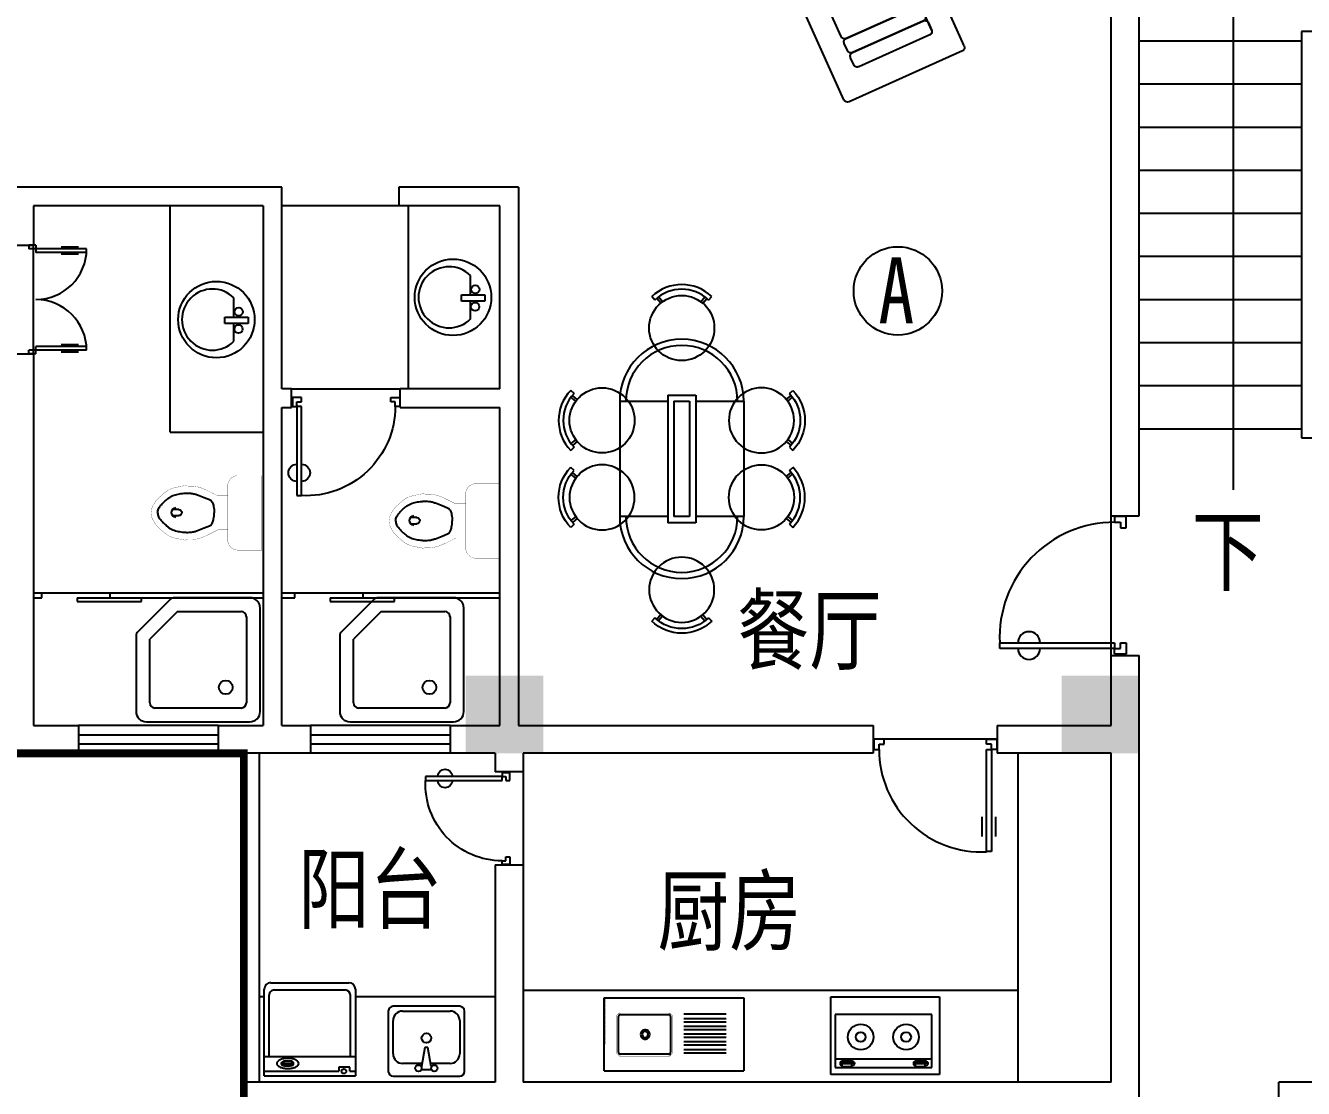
# Model space of a CAD drawing. Header units: millimetres. Extents: x 1454 to 36762, y 522 to 39654.
# Drawn here: x 12962 to 21197, y 24102 to 30954 of the extents above; entities that cross this region are included whole.
import ezdxf
from ezdxf.enums import TextEntityAlignment as Align

# ---------------------------------------------------------------- set-up
doc = ezdxf.new("R2010")
doc.units = ezdxf.units.MM
doc.linetypes.add('HIDDEN', pattern=[0.375, 0.25, -0.125])
for name, color, linetype in [('COLUMN', 7, 'Continuous'), ('GROUND', 2, 'Continuous'), ('PUB_DIM', 3, 'Continuous'), ('PUB_TEXT', 7, 'Continuous'), ('PUB_WALL', 255, 'Continuous'), ('STAIR', 2, 'Continuous'), ('TOTHER', 7, 'Continuous'), ('WALL', 4, 'Continuous'), ('WINDOW', 5, 'Continuous'), ('WINDOW_TEXT', 7, 'Continuous')]:
    doc.layers.add(name, color=color, linetype=linetype)
doc.styles.add('-黑体', font='simhei.ttf')
doc.styles.add('CHINA', font='romant', dxfattribs={"width": 0.8, "height": 150, "bigfont": 'fs64f'})
doc.styles.add('DIM_FONT', font='SIMPLEX.shx', dxfattribs={"width": 0.8})
doc.styles.add('SIMPLEX', font='SIMPLEX.SHX')
doc.styles.get("Standard").update_dxf_attribs({"font": 'arial.ttf'})

# ---------------------------------------------------------------- blocks, each defined once
blk = doc.blocks.new('_FZH')
blk.add_solid([(-0.5, -0.5), (0.5, -0.5), (-0.5, 0.5), (0.5, 0.5)])
blk = doc.blocks.new('M_A22TIB')
for p, q in [((-0.4493, 0.0763), (-0.4493, 0.8984)), ((-0.4493, 0.8984), (-0.4082, 0.8984)), ((-0.4082, 0.8984), (-0.4082, 0.0763)), ((-0.4904, 0.0763), (-0.4493, 0.0763)), ((-0.4904, -0.0059), (-0.4904, 0.0763)), ((-0.4493, 0.0763), (-0.4493, 0.0352)), ((-0.4082, 0.0763), (-0.4493, 0.0763)), ((-0.4493, 0.0352), (-0.4082, 0.0352)), ((-0.4082, 0.0352), (-0.4082, -0.0059)), ((0.455, 0.0352), (0.4139, 0.0352)), ((0.4139, 0.0352), (0.4139, -0.0059)), ((0.4961, 0.0763), (0.455, 0.0763)), ((0.455, 0.0763), (0.455, 0.0352)), ((0.4961, -0.0059), (0.4961, 0.0763)), ((-0.4082, -0.0059), (-0.4904, -0.0059)), ((-0.4904, -0.0059), (-0.4904, -0.0059)), ((0.4139, -0.0059), (0.4961, -0.0059)), ((0.4961, -0.0059), (0.4961, -0.0059))]:
    blk.add_line(p, q)
for centre, radius, start, end in [((-0.3671, 0.0773), 0.8221, 359.92833, 92.86603), ((-0.4493, 0.6888), 0.0791, 90, 270), ((-0.4082, 0.6888), 0.0791, 270, 90)]:
    blk.add_arc(centre, radius, start, end)
blk = doc.blocks.new('M_C58LWA')
for p, q in [((-135.6, -160.4), (-161.4, -190.9)), ((135.6, -160.4), (161.4, -190.9)), ((-173, -180.5), (-193.7, -202.2)), ((-123.8, -169.6), (-149.7, -200.2)), ((123.8, -169.6), (149.7, -200.2)), ((173, -180.5), (193.7, -202.2))]:
    blk.add_line(p, q)
at = {"linetype": 'Continuous'}
blk.add_circle((0, 0), 210, dxfattribs=at)
for radius in [280, 250]:
    blk.add_arc((0, 0), radius, 226.22072, 313.77928)
at = {"style": 'DIM_FONT', "width": 0.8, "flags": 9}
for tag in ['YSIZE', 'XSIZE']:
    blk.add_attdef(tag, (0, 0), '', height=0.5, dxfattribs=at)
blk = doc.blocks.new('M_E16')
for p, q in [((-358.7, -350.6), (-358.7, -119.3)), ((-346.9, -107.1), (-34.1, -107.1)), ((-22.3, -119.3), (-22.3, -350.6)), ((63.3, -103.3), (335.6, -103.3)), ((63.3, -131.7), (335.6, -131.7)), ((63.3, -153.3), (335.6, -153.3)), ((63.3, -181.7), (335.6, -181.7)), ((63.3, -203.3), (335.6, -203.3)), ((63.3, -231.7), (335.6, -231.7)), ((63.3, -253.3), (335.6, -253.3)), ((63.3, -281.7), (335.6, -281.7)), ((63.3, -303.3), (335.6, -303.3)), ((-34.1, -362.8), (-346.9, -362.8)), ((63.3, -331.7), (335.6, -331.7)), ((63.3, -353.3), (335.6, -353.3))]:
    blk.add_line(p, q)
for points, const_width in [([(-370.5, -356.7), (-370.5, -113.2)], 2), ([(-352.8, -95), (-370.5, -113.2)], 1.91), ([(-352.8, -95), (-28.2, -95)], 1.8), ([(-10.5, -113.2), (-28.2, -95)], 1.91), ([(-10.5, -113.2), (-10.5, -356.7)], 2), ([(-370.5, -356.7), (-352.8, -375)], 1.91), ([(-28.2, -375), (-352.8, -375)], 1.8), ([(-28.2, -375), (-10.5, -356.7)], 1.91)]:
    blk.add_lwpolyline(points, dxfattribs=dict(const_width=const_width))
for points in [[(-346.9, -107.1), (-350.9, -107.9), (-354.4, -110), (-357.1, -113.2), (-358.5, -117.2), (-358.7, -119.3)], [(-22.3, -119.3), (-23, -115.1), (-25, -111.5), (-28.2, -108.8), (-32, -107.3), (-34.1, -107.1)], [(-216.3, -235), (-214.5, -245.4), (-209.4, -254.5), (-201.5, -261.3), (-191.9, -264.9), (-181.7, -264.9), (-172, -261.3), (-164.2, -254.5), (-159.1, -245.4), (-157.3, -235), (-159.1, -224.6), (-164.2, -215.4), (-172, -208.6), (-181.7, -205), (-191.9, -205), (-201.5, -208.6), (-209.4, -215.4), (-214.5, -224.6), (-216.3, -235)], [(-206, -235), (-204.8, -241.7), (-201.5, -247.7), (-196.4, -252.1), (-190.1, -254.4), (-183.5, -254.4), (-177.2, -252.1), (-172.1, -247.7), (-168.8, -241.7), (-167.6, -235), (-168.8, -228.2), (-172.1, -222.2), (-177.2, -217.8), (-183.5, -215.5), (-190.1, -215.5), (-196.4, -217.8), (-201.5, -222.2), (-204.8, -228.2), (-206, -235)], [(-358.7, -350.6), (-358, -354.8), (-355.9, -358.4), (-352.8, -361.2), (-348.9, -362.6), (-346.9, -362.8)], [(-34.1, -362.8), (-30, -362.1), (-26.5, -359.9), (-23.9, -356.7), (-22.4, -352.7), (-22.3, -350.6)]]:
    blk.add_lwpolyline(points)
at = {"layer": 'TOTHER', "linetype": 'Continuous'}
for p, q in [((-450, 0), (450, 0)), ((-450, -470.6), (-450, 0)), ((450, 0), (450, -470.6)), ((-450, -470.6), (450, -470.6))]:
    blk.add_line(p, q, dxfattribs=at)
at = {"layer": 'TOTHER', "linetype": 'HIDDEN'}
blk.add_line((-450, 0), (-450, -300), dxfattribs=at)
at = {"width": 0.8, "flags": 9}
for tag in ['XSIZE', 'YSIZE']:
    blk.add_attdef(tag, (0, 0), '', height=0.5, dxfattribs=at)
blk = doc.blocks.new('_WBLK')
for p, q in [((-0.5, 0.5), (0.5, 0.5)), ((0.5, 0.1667), (-0.5, 0.1667)), ((0.5, -0.1667), (-0.5, -0.1667)), ((-0.5, -0.5), (0.5, -0.5))]:
    blk.add_line(p, q)
at = {"layer": 'WINDOW_TEXT', "style": 'SIMPLEX', "flags": 9}
blk.add_attdef('A', text='', height=1, dxfattribs=at).set_placement((0, 1.5), align=Align.MIDDLE)
blk = doc.blocks.new('M_E27FMO')
at = {"color": 0, "linetype": 'ByBlock'}
for p, q in [((-185.9, 0.6), (-549.7, 0.6)), ((-599.7, -49.4), (-599.7, -549.4)), ((-9.5, -162.1), (-162.4, -9.2)), ((-533.1, -507.8), (-533.1, -91.1)), ((-508.1, -66.1), (-199.7, -66.1)), ((-66.4, -199.4), (-199.7, -66.1)), ((-66.4, -199.4), (-66.4, -507.8)), ((0.3, -549.4), (0.3, -185.6)), ((-91.4, -532.8), (-508.1, -532.8)), ((-549.7, -599.4), (-49.7, -599.4))]:
    blk.add_line(p, q, dxfattribs=at)
blk.add_circle((-433.1, -432.8), 33.3, dxfattribs=at)
for centre, radius, start, end in [((-549.7, -49.4), 50, 90, 180), ((-185.9, -32.8), 33.3, 45, 90), ((-508.1, -91.1), 25, 90, 180), ((-33.1, -185.6), 33.3, 0, 45), ((-549.7, -549.4), 50, 180, 270), ((-508.1, -507.8), 25, 180, 270), ((-91.4, -507.8), 25, 270, 0), ((-49.7, -549.4), 50, 270, 0)]:
    blk.add_arc(centre, radius, start, end, dxfattribs=at)
at = {"style": 'DIM_FONT', "width": 0.8, "flags": 9}
for tag in ['YSIZE', 'XSIZE']:
    blk.add_attdef(tag, (0, 0), '', height=0.5, dxfattribs=at)
blk = doc.blocks.new('M_E13')
for p, q in [((-571.8, 18), (-536, 18)), ((-571.8, 18), (-571.8, 18)), ((-536, -22), (-571.8, -21.5))]:
    blk.add_line(p, q)
at = {"const_width": 1.5}
for points in [[(-715, 0, -0.037932), (-709.3, 28, -0.057502), (-702.1, 45.5, -0.011128), (-686.4, 72.3, -0.047419), (-682.1, 78.2, -0.013557), (-668.7, 92, -0.010422), (-650.6, 109.1, -0.006492), (-631.9, 125.5, -0.010986), (-620.5, 134.9, -0.031118), (-606.6, 144.5, -0.031821), (-591.9, 152.1, -0.025304), (-572.5, 159.4, -0.028493), (-554.6, 164.1), (-520.3, 170.9), (-500, 175, -0.104917), (-491.9, 174.9, 0.047512), (-474.4, 172.7, 0.018859), (-459.7, 172.7, -0.025251), (-448.7, 172.7, -0.024361), (-434.2, 171.1, -0.018727), (-415.7, 167.5, -0.011084), (-400.7, 163.6, -0.017664), (-391.4, 160.6, -0.012553), (-374.9, 154.2, -0.012341), (-358.5, 146.9), (-319.8, 128, -0.005054), (-308, 122, -0.002567), (-285, 110)], [(-155, 240, 0.414214), (-220, 175, 0.414214)], [(-715, 0, 0.037932), (-709.3, -28, 0.057502), (-702.1, -45.5, 0.011128), (-686.4, -72.3, 0.047419), (-682.1, -78.2, 0.013557), (-668.7, -92, 0.010422), (-650.6, -109.1, 0.006492), (-631.9, -125.5, 0.010986), (-620.5, -134.9, 0.031118), (-606.6, -144.5, 0.031821), (-591.9, -152.1, 0.025304), (-572.5, -159.4, 0.028493), (-554.6, -164.1), (-520.3, -170.9), (-500, -175, 0.104917), (-491.9, -174.9, -0.047512), (-474.4, -172.7, -0.018859), (-459.7, -172.7, 0.025251), (-448.7, -172.7, 0.024361), (-434.2, -171.1, 0.018727), (-415.7, -167.5, 0.011084), (-400.7, -163.6, 0.017664), (-391.4, -160.6, 0.012553), (-374.9, -154.2, 0.012341), (-358.5, -146.9), (-319.8, -128, 0.005054), (-308, -122, 0.002567), (-285, -110)], [(-220, -175, 0.414214), (-155, -240, 0.414214)]]:
    blk.add_lwpolyline(points, format="xyb", dxfattribs=at)
for points in [[(-220, 175), (-220, -175)], [(0, 240), (-155, 240)], [(0, -240), (0, 240)], [(-220, 110), (-285, 110)], [(-285, -110), (-220, -110)], [(-155, -240), (0, -240)]]:
    blk.add_lwpolyline(points, dxfattribs=at)
for points in [[(-672.1, -0.9, -0.054114), (-665.8, 24.7, -0.08891), (-657.7, 38.7, -0.006714), (-643.3, 55.3, -0.014531), (-636.2, 62.7, -0.010713), (-617.9, 80.2, -0.017575), (-606.2, 90.2, -0.037222), (-591, 100.5, -0.034599), (-573.2, 109.1, -0.02298), (-556.1, 115.1, -0.023613), (-538.9, 119.4, -0.014842), (-521.9, 122.3, -0.012533), (-501.7, 124.6, -0.021838), (-477, 125.6, -0.029407), (-458.7, 124.6, -0.029465), (-436.1, 120.5, -0.031881), (-415.7, 114.3), (-371.4, 97.1), (-337, 83.3, -0.135973), (-323.8, 73, -0.099517), (-314.1, 52.4, -0.016651), (-311.4, 39.5, -0.010977), (-308.3, 19.8, -0.015331), (-307.5, 11.6, -0.010106), (-306.9, -0.9)], [(-672.1, -0.9, 0.054114), (-665.8, -26.5, 0.08891), (-657.7, -40.4, 0.006714), (-643.3, -57, 0.014531), (-636.2, -64.4, 0.010713), (-617.9, -81.9, 0.017575), (-606.2, -91.9, 0.037222), (-591, -102.2, 0.034599), (-573.2, -110.9, 0.02298), (-556.1, -116.9, 0.023613), (-538.9, -121.2, 0.014842), (-521.9, -124, 0.012533), (-501.7, -126.3, 0.021838), (-477, -127.4, 0.029407), (-458.7, -126.3, 0.029465), (-436.1, -122.3, 0.031881), (-415.7, -116), (-371.4, -98.8), (-337, -85.1, 0.135973), (-323.8, -74.7, 0.099517), (-314.1, -54.1, 0.016651), (-311.4, -41.2, 0.010977), (-308.3, -21.5, 0.015331), (-307.5, -13.3, 0.010106), (-306.9, -0.9)]]:
    blk.add_lwpolyline(points, format="xyb")
for centre, radius, start, end in [((-548.8, -2.6), 33.2, 100.04955, 259.95045), ((-536, -2), 20, 270, 90)]:
    blk.add_arc(centre, radius, start, end)
at = {"width": 0.8, "flags": 9}
for tag in ['XSIZE', 'YSIZE']:
    blk.add_attdef(tag, (0, 0), '', height=0.5, dxfattribs=at)
blk = doc.blocks.new('M_E31EAW')
at = {"color": 0, "linetype": 'ByBlock'}
for p, q in [((0, 214.8), (0, -214.8)), ((419.3, 245.5), (30.7, 245.5)), ((143.2, 214.8), (358, 214.8)), ((450, -214.8), (450, 214.8)), ((81.8, 25.6), (81.8, 153.4)), ((419.3, 153.4), (419.3, -153.4)), ((40.9, -30.7), (40.9, 30.7)), ((184.1, 10.2), (61.4, 30.7)), ((184.1, -10.2), (184.1, 10.2)), ((61.4, -30.7), (184.1, -10.2)), ((81.8, -153.4), (81.8, -25.6)), ((30.7, -245.5), (419.3, -245.5)), ((358, -214.8), (143.2, -214.8))]:
    blk.add_line(p, q, dxfattribs=at)
for centre, radius in [((51.1, 51.1), 20.5), ((245.5, 0), 30.7), ((51.1, -51.1), 20.5)]:
    blk.add_circle(centre, radius, dxfattribs=at)
for centre, radius, start, end in [((30.7, 214.8), 30.7, 90, 180), ((143.2, 153.4), 61.4, 90, 180), ((358, 153.4), 61.4, 0, 90), ((419.3, 214.8), 30.7, 0, 90), ((143.2, -153.4), 61.4, 180, 270), ((358, -153.4), 61.4, 270, 0), ((30.7, -214.8), 30.7, 180, 270), ((419.3, -214.8), 30.7, 270, 0)]:
    blk.add_arc(centre, radius, start, end, dxfattribs=at)
at = {"style": 'DIM_FONT', "width": 0.8, "flags": 9}
for tag in ['YSIZE', 'XSIZE']:
    blk.add_attdef(tag, (0, 0), '', height=0.5, dxfattribs=at)
blk = doc.blocks.new('M_E20')
for p, q in [((345, 0), (-345, 0)), ((-302.4, -35.8), (-345, -35.8)), ((-302.4, -35), (-302.4, -65.6)), ((-302.4, -65.6), (-219.3, -65.6)), ((-219.3, -65.6), (-219.3, -35)), ((345, -35.8), (-219.3, -35.8)), ((123, -86.9), (123.1, -98.6)), ((133.5, -96.3), (133.5, -112.9)), ((198.1, -96.3), (133.5, -96.3)), ((198.1, -112.9), (198.1, -96.3)), ((214.8, -88), (214.8, -98.5)), ((-307.3, -144.3), (-307.3, -611)), ((133.5, -112.9), (198.1, -112.9)), ((307.3, -144.3), (307.3, -611)), ((267.3, -651), (-267.3, -651))]:
    blk.add_line(p, q)
blk.add_lwpolyline([(83.3, -94.4, 0.185158), (88.2, -107.2, 0.102042), (107.7, -121.5, 0.060862), (132.7, -129.5, 0.047173), (166.5, -132.7, 0.047173), (200.2, -129.5, 0.060862), (225.3, -121.5, 0.102042), (244.7, -107.2, 0.185158), (249.6, -94.4, 0.185158), (244.7, -81.7, 0.102042), (225.3, -67.3, 0.060862), (200.2, -59.3, 0.047173), (166.5, -56.1, 0.047173), (132.7, -59.3, 0.060862), (107.7, -67.3, 0.102042), (88.2, -81.7, 0.185158)], format="xyb", close=True)
for points in [[(214.8, -88, 0.259034), (212.9, -84.6, 0.076276), (201.4, -79.7, 0.036515), (187.8, -77.2, 0.026615), (169, -76.2, 0.026615), (150.1, -77.2, 0.036515), (136.6, -79.7, 0.076276), (125, -84.6, 0.259034), (123.1, -88, 0.078462), (123.3, -89.3, 0.056762)], [(214.8, -98.5, 0.259034), (212.9, -95.1, 0.076276), (201.4, -90.2, 0.036515), (187.8, -87.7, 0.026615), (169, -86.7, 0.026615), (150.1, -87.7, 0.036515), (136.6, -90.2, 0.076276), (125, -95.1, 0.259034), (123.1, -98.5, 0.259034), (125, -102, 0.056762), (133.5, -106, 0.036515)], [(198.1, -107.7, 0.008736), (201.4, -106.9, 0.076276), (212.9, -102, 0.259034), (214.8, -98.5, 0.259034)]]:
    blk.add_lwpolyline(points, format="xyb")
blk.add_circle((-258.7, -35), 17.5)
for centre, start, end in [((-267.3, -611), 180, 270), ((267.3, -611), 270, 0)]:
    blk.add_arc(centre, 40, start, end)
at = {"layer": 'TOTHER', "linetype": 'Continuous'}
for p, q in [((-345, -655.8), (-345, 0)), ((345, 0), (345, -655.8)), ((-345, -144.7), (345, -144.7)), ((295, -705.8), (-295, -705.8))]:
    blk.add_line(p, q, dxfattribs=at)
for centre, start, end in [((-295, -655.8), 180, 270), ((295, -655.8), 270, 0)]:
    blk.add_arc(centre, 50, start, end, dxfattribs=at)
at = {"width": 0.8, "flags": 9}
for tag in ['XSIZE', 'YSIZE']:
    blk.add_attdef(tag, (0, 0), '', height=0.5, dxfattribs=at)
blk = doc.blocks.new('M_E19')
for p, q in [((-323.5, -113.1), (-323.5, -455.5)), ((299.3, -113.1), (-323.5, -113.1)), ((299.3, -455.5), (299.3, -113.1)), ((-323.5, -399.8), (299.3, -399.8)), ((-323.5, -455.5), (299.3, -455.5)), ((-290.9, -422.1), (-290.8, -433.8)), ((-215.7, -431.5), (-280.4, -431.5)), ((-280.4, -431.5), (-280.4, -448.2)), ((-280.4, -448.2), (-215.7, -448.2)), ((-215.7, -448.2), (-215.7, -431.5)), ((-199.1, -423.2), (-199.1, -433.7)), ((182.1, -422.1), (182.2, -433.8)), ((192.6, -431.5), (192.6, -448.2)), ((257.3, -431.5), (192.6, -431.5)), ((192.6, -448.2), (257.3, -448.2)), ((257.3, -448.2), (257.3, -431.5)), ((273.9, -423.2), (273.9, -433.7))]:
    blk.add_line(p, q)
for points in [[(-199.1, -423.2, 0.259034), (-201, -419.8, 0.076276), (-212.5, -414.9, 0.036515), (-226.1, -412.4, 0.026615), (-244.9, -411.4, 0.026615), (-263.8, -412.4, 0.036515), (-277.3, -414.9, 0.076276), (-288.9, -419.8, 0.259034), (-290.8, -423.2, 0.078462), (-290.6, -424.5, 0.056762)], [(273.9, -423.2, 0.259034), (272, -419.8, 0.076276), (260.5, -414.9, 0.036515), (246.9, -412.4, 0.026615), (228.1, -411.4, 0.026615), (209.2, -412.4, 0.036515), (195.7, -414.9, 0.076276), (184.1, -419.8, 0.259034), (182.2, -423.2, 0.078462), (182.4, -424.5, 0.056762)], [(-199.1, -433.7, 0.259034), (-201, -430.3, 0.076276), (-212.5, -425.4, 0.036515), (-226.1, -422.9, 0.026615), (-244.9, -421.9, 0.026615), (-263.8, -422.9, 0.036515), (-277.3, -425.4, 0.076276), (-288.9, -430.3, 0.259034), (-290.8, -433.7, 0.259034), (-288.9, -437.2, 0.056762), (-280.4, -441.2, 0.036515)], [(-215.7, -442.9, 0.008736), (-212.5, -442.1, 0.076276), (-201, -437.2, 0.259034), (-199.1, -433.7, 0.259034)], [(273.9, -433.7, 0.259034), (272, -430.3, 0.076276), (260.5, -425.4, 0.036515), (246.9, -422.9, 0.026615), (228.1, -421.9, 0.026615), (209.2, -422.9, 0.036515), (195.7, -425.4, 0.076276), (184.1, -430.3, 0.259034), (182.2, -433.7, 0.259034), (184.1, -437.2, 0.056762), (192.6, -441.2, 0.036515)], [(257.3, -442.9, 0.008736), (260.5, -442.1, 0.076276), (272, -437.2, 0.259034), (273.9, -433.7, 0.259034)]]:
    blk.add_lwpolyline(points, format="xyb")
at = {"layer": 'TOTHER', "linetype": 'Continuous'}
for p, q in [((-350, 0), (350, 0)), ((-350, -500), (-350, 0)), ((350, 0), (350, -500)), ((350, -500), (-350, -500))]:
    blk.add_line(p, q, dxfattribs=at)
for centre, radius in [((-158.4, -258.5), 82.5), ((-158.4, -258.5), 31.6), ((134.2, -258.5), 82.5), ((134.2, -258.5), 31.6)]:
    blk.add_circle(centre, radius, dxfattribs=at)
at = {"width": 0.8, "flags": 9}
for tag in ['XSIZE', 'YSIZE']:
    blk.add_attdef(tag, (0, 0), '', height=0.5, dxfattribs=at)
blk = doc.blocks.new('M_A23MCU')
for p, q in [((-0.454, 0.081), (-0.454, 0.905)), ((-0.454, 0.905), (-0.413, 0.905)), ((-0.413, 0.905), (-0.413, 0.081)), ((-0.489, 0.782), (-0.489, 0.624)), ((-0.378, 0.782), (-0.378, 0.624)), ((-0.495, -0.002), (-0.495, 0.081)), ((-0.495, 0.081), (-0.454, 0.081)), ((-0.413, 0.081), (-0.454, 0.081)), ((-0.454, 0.081), (-0.454, 0.039)), ((-0.454, 0.039), (-0.413, 0.039)), ((-0.413, 0.039), (-0.413, -0.002)), ((0.412, 0.039), (0.412, -0.002)), ((0.453, 0.039), (0.412, 0.039)), ((0.453, 0.081), (0.453, 0.039)), ((0.494, 0.081), (0.453, 0.081)), ((0.494, -0.002), (0.494, 0.081)), ((-0.413, -0.002), (-0.495, -0.002)), ((-0.495, -0.002), (-0.495, -0.002)), ((0.412, -0.002), (0.494, -0.002)), ((0.494, -0.002), (0.494, -0.002))]:
    blk.add_line(p, q)
blk.add_arc((-0.372, 0.082), 0.825, 359.9283, 92.866)
blk = doc.blocks.new('M_E33IEP')
at = {"linetype": 'Continuous'}
for p, q in [((135.1, 135.3), (135.1, 19.6)), ((43.6, -21.1), (43.6, 19.6)), ((43.6, 19.6), (193.6, 19.6)), ((193.6, 19.6), (193.6, -21.1)), ((193.6, -21.1), (43.6, -21.1)), ((135.1, -21.1), (135.1, -144.4))]:
    blk.add_line(p, q, dxfattribs=at)
for centre, radius in [((248.3, -4.6), 246.4), ((105.9, 56.4), 26.7), ((104.6, -55.4), 26.7)]:
    blk.add_circle(centre, radius, dxfattribs=at)
blk.add_arc((273.7, -4.6), 196.9, 225.25267, 134.74733, dxfattribs=at)
at = {"style": 'DIM_FONT', "width": 0.8, "flags": 9}
for tag in ['YSIZE', 'XSIZE']:
    blk.add_attdef(tag, (0, 0), '', height=0.5, dxfattribs=at)
at = {"linetype": 'Continuous', "style": 'CHINA', "width": 0.8, "flags": 9}
for tag in ['XSIZE', 'YSIZE']:
    blk.add_attdef(tag, (1.9, -251), '', height=150, dxfattribs=at)
blk = doc.blocks.new('M_A20TUI')
for p, q in [((-0.467, 0.471), (-0.467, -0.062)), ((0.467, 0.471), (0.467, -0.062)), ((-0.483, 0.396), (-0.483, 0.235)), ((-0.433, 0.47), (-0.433, 0.004)), ((-0.417, 0.396), (-0.417, 0.235)), ((0.417, 0.396), (0.417, 0.235)), ((0.433, 0.47), (0.433, 0.004)), ((0.483, 0.396), (0.483, 0.235)), ((-0.5, 0.004), (-0.433, 0.004)), ((-0.5, 0.004), (-0.5, -0.062)), ((0.5, 0.004), (0.433, 0.004)), ((0.5, 0.004), (0.5, -0.062)), ((-0.5, -0.062), (-0.467, -0.062)), ((0.5, -0.062), (0.467, -0.062))]:
    blk.add_line(p, q)
for centre, start, end in [((-0.467, 0.004), 0, 90), ((0.467, 0.004), 90, 180)]:
    blk.add_arc(centre, 0.467, start, end)
blk = doc.blocks.new('M_C33SQR')
for p, q in [((-432.9, 755), (-432.9, 25)), ((392.1, 780), (-407.9, 780)), ((417.1, 755), (417.1, 25)), ((242.1, 600), (-257.9, 600)), ((267.1, 575), (267.1, 0)), ((392.1, 0), (-407.9, 0))]:
    blk.add_line(p, q)
for points in [[(242.1, 600), (-257.9, 600, 0.414214), (-282.9, 575), (-282.9, 525, 0.414214), (-257.9, 500), (242.1, 500, 0.414214), (267.1, 525), (267.1, 575, 0.414214)], [(242.1, 500), (-257.9, 500, 0.414214), (-282.9, 475), (-282.9, 425, 0.414214), (-257.9, 400), (242.1, 400, 0.414214), (267.1, 425), (267.1, 475, 0.414214)], [(242.1, 400), (-257.9, 400, 0.414214), (-282.9, 375), (-282.9, 25, 0.414214), (-257.9, 0), (242.1, 0, 0.414214), (267.1, 25), (267.1, 375, 0.414214)]]:
    blk.add_lwpolyline(points, format="xyb", close=True)
for centre, start, end in [((-407.9, 755), 90, 180), ((392.1, 755), 0, 90), ((242.1, 575), 0, 90), ((-407.9, 25), 180, 270), ((392.1, 25), 270, 0)]:
    blk.add_arc(centre, 25, start, end)
at = {"width": 0.8, "flags": 9}
for tag in ['XSIZE', 'YSIZE']:
    blk.add_attdef(tag, (0, 0), '', height=0.5, dxfattribs=at)

msp = doc.modelspace()

# ---------------------------------------------------------------- linework, layer by layer
for p, q in [((16790.7, 28532.3), (16790.7, 27789.4)), ((16790.7, 28532.3), (17100.7, 28532.3)), ((17100.7, 28572.3), (17100.7, 27749.4)), ((17100.7, 28572.3), (17280.7, 28572.3)), ((17140.7, 28532.3), (17140.7, 27789.4)), ((17140.7, 28532.3), (17240.7, 28532.3)), ((17240.7, 28532.3), (17240.7, 27789.4)), ((17280.7, 28572.3), (17280.7, 27749.4)), ((17280.7, 28532.3), (17590.7, 28532.3)), ((17590.7, 28532.3), (17590.7, 27789.4)), ((17100.7, 27789.4), (16790.7, 27789.4)), ((17240.7, 27789.4), (17140.7, 27789.4)), ((17590.7, 27789.4), (17280.7, 27789.4)), ((17280.7, 27749.4), (17100.7, 27749.4)), ((14494.1, 27296), (13014.1, 27296)), ((13014.1, 27266, -28344.3), (13066.4, 27266, -28344.3)), ((13066.4, 27266), (13066.4, 27296)), ((13293.8, 27266, -28344.3), (14494.1, 27266, -28344.3)), ((13293.8, 27266), (13293.8, 27241.4)), ((13508.2, 27266), (13508.2, 27296)), ((13708.9, 27241.4), (13708.9, 27266)), ((16018.8, 27296), (14614.1, 27296)), ((14614.1, 27266, -28344.3), (14697, 27266, -28344.3)), ((14697, 27266), (14697, 27296)), ((14924.4, 27266, -28344.3), (16018.8, 27266, -28344.3)), ((14924.4, 27266), (14924.4, 27241.4)), ((15138.7, 27266), (15138.7, 27296)), ((15339.4, 27241.4), (15339.4, 27266)), ((13293.8, 27241.4), (13708.9, 27241.4)), ((14924.4, 27241.4), (15339.4, 27241.4)), ((16168.8, 24736.5, 5519.9), (19358.8, 24736.5, -28684.3))]:
    msp.add_line(p, q)
at = {"linetype": 'ByBlock'}
for p, q in [((14368.8, 24143), (14368.8, 26263)), ((14468.8, 24143), (14468.8, 26263))]:
    msp.add_line(p, q, dxfattribs=at)
at = {"const_width": 50, "elevation": -28344.3}
msp.add_lwpolyline([(9358.8, 13670), (9358.8, 21850), (14368.8, 21850), (14368.8, 26263), (9358.8, 26263), (9358.8, 34443), (20138.8, 34443), (20138.8, 32209.4), (22358.8, 32209.4), (22358.8, 34443), (32838.8, 34443), (32838.8, 26263), (27928.8, 26262.7), (27928.8, 21850.3), (32838.8, 21850.3), (32838.8, 13670), (22358.8, 13670), (22358.8, 16578.3), (20138.8, 16578.3), (20138.8, 13670)], close=True, dxfattribs=at)
for centre, radius, start, end in [((17190.7, 28532.3), 400, 0, 180), ((17190.7, 28532.3), 360, 0, 180), ((17190.7, 27789.4), 400, 180, 0), ((17190.7, 27789.4), 360, 180, 0)]:
    msp.add_arc(centre, radius, start, end)
at = {"layer": 'GROUND', "linetype": 'ByBlock'}
for p, q in [((13013.4, 28837.9, -56688.6), (13013.4, 29537.9, -56688.6)), ((19219.4, 26353), (18419.4, 26353))]:
    msp.add_line(p, q, dxfattribs=at)
at = {"layer": 'PUB_DIM', "linetype": 'ByBlock'}
msp.add_lwpolyline([(21839.1, 30151.6), (21839.1, 31428.8), (20744, 31428.8), (20744, 27960.7)], dxfattribs=at)
at = {"layer": 'PUB_WALL', "linetype": 'ByBlock'}
for p, q in [((15366.8, 29793), (14614.1, 29793)), ((14675.8, 28613), (15375.8, 28613)), ((13894.1, 28332.6), (14494.1, 28332.6)), ((19958.8, 26893, -28344.3), (19958.8, 27793, -28344.3)), ((16168.8, 26143), (16168.8, 25543))]:
    msp.add_line(p, q, dxfattribs=at)
msp.add_circle((18583.4, 29243.9), 284.7, dxfattribs=at)
at = {"layer": 'STAIR'}
for p, q in [((21183.8, 30915.6), (21183.8, 28295.6)), ((21313.8, 30915.6), (21183.8, 30915.6)), ((20138.8, 30855.6), (21183.8, 30855.6)), ((20138.8, 30577.9), (21183.8, 30577.9)), ((20138.8, 30300.1), (21183.8, 30300.1)), ((20138.8, 30022.3), (21183.8, 30022.3)), ((20138.8, 29744.5), (21183.8, 29744.5)), ((20138.8, 29466.7), (21183.8, 29466.7)), ((20138.8, 29189), (21183.8, 29189)), ((20138.8, 28911.2), (21183.8, 28911.2)), ((20138.8, 28633.4), (21183.8, 28633.4)), ((20138.8, 28355.6), (21183.8, 28355.6)), ((21183.8, 28295.6), (21313.8, 28295.6))]:
    msp.add_line(p, q, dxfattribs=at)
at = {"layer": 'WALL', "color": 7, "linetype": 'Continuous'}
for p, q in [((19958.8, 27793, -28344.3), (19958.8, 34263, -28344.3)), ((20138.8, 27793, -28344.3), (20138.8, 32029.4, -28344.3)), ((14614.1, 29913, -28344.3), (12824.6, 29913, -28344.3)), ((14614.1, 28613, -28344.3), (14614.1, 29913, -28344.3)), ((15366.8, 29913, -28344.3), (15366.8, 29793, -28344.3)), ((16138.8, 29913, -28344.3), (15366.8, 29913, -28344.3)), ((16138.8, 29913, -28344.3), (16138.8, 26443, -28344.3)), ((14494.1, 29793, -28344.3), (13014.1, 29793, -28344.3)), ((13014.1, 29793), (13014.1, 29537.9)), ((13894.1, 28332.6), (13894.1, 29793)), ((14494.1, 29793, -28344.3), (14494.1, 26443, -28344.3)), ((16018.8, 29793, -28344.3), (15366.8, 29793, -28344.3)), ((15430.4, 28613), (15430.4, 29793)), ((16018.8, 28613, -28344.3), (16018.8, 29793, -28344.3)), ((12894.1, 29537.9), (13014.1, 29537.9)), ((12894.1, 28837.9), (13014.1, 28837.9)), ((13014.1, 28837.9), (13014.1, 26443)), ((14675.8, 28613, -28344.3), (14614.1, 28613, -28344.3)), ((16018.8, 28613, -28344.3), (15375.8, 28613, -28344.3)), ((14614.1, 26443, -28344.3), (14614.1, 28493, -28344.3)), ((14614.1, 28493), (14675.8, 28493)), ((15375.8, 28493), (16018.8, 28493)), ((16018.8, 26443, -28344.3), (16018.8, 28493, -28344.3)), ((19958.8, 26443, -28344.3), (19958.8, 26893, -28344.3)), ((20138.8, 24143, -28344.3), (20138.8, 26893, -28344.3)), ((13014.1, 26443, -28344.3), (13304.1, 26443, -28344.3)), ((14204.1, 26443, -28344.3), (14494.1, 26443, -28344.3)), ((14614.1, 26443, -28344.3), (14798.4, 26443, -28344.3)), ((15698.4, 26443, -28344.3), (16018.8, 26443, -28344.3)), ((16138.8, 26443, -28344.3), (18424.3, 26443, -28344.3)), ((18424.3, 26443, -28344.3), (18424.3, 26263, -28344.3)), ((19224.3, 26443, -28344.3), (19224.3, 26263, -28344.3)), ((19224.3, 26443, -28344.3), (19958.8, 26443, -28344.3)), ((14798.4, 26263, -28344.3), (9358.8, 26263, -28344.3)), ((15988.8, 26263, -28344.3), (15698.4, 26263, -28344.3)), ((15988.8, 26263, -28344.3), (15988.8, 26143, -28344.3)), ((18424.3, 26263, -28344.3), (16168.8, 26263, -28344.3)), ((16168.8, 26263, -28344.3), (16168.8, 26143, -28344.3)), ((19958.8, 26263, -28344.3), (19224.3, 26263, -28344.3)), ((19358.8, 24143, -28344.3), (19358.8, 26263, -28344.3)), ((19958.8, 24143, -28344.3), (19958.8, 26263, -28344.3)), ((15988.8, 25543, -28344.3), (15988.8, 24143, -28344.3)), ((16168.8, 25543, -28344.3), (16168.8, 24143, -28344.3)), ((14500.1, 24693, -28344.3), (14468.8, 24693, -28344.3)), ((15988.8, 24693, -28344.3), (15087.3, 24693, -28344.3)), ((15988.8, 24143, -28344.3), (14368.8, 24143, -28344.3)), ((14368.8, 23963, -28344.3), (14368.8, 24143, -28344.3)), ((19958.8, 24143, -28344.3), (16168.8, 24143, -28344.3)), ((21458.8, 24143, -28344.3), (21038.8, 24143, -28344.3))]:
    msp.add_line(p, q, dxfattribs=at)
at = {"layer": 'WALL', "linetype": 'ByBlock'}
for p, q in [((14675.8, 28493), (14675.8, 28613)), ((15375.8, 28493), (15375.8, 28613)), ((19958.8, 27793, -28344.3), (20138.8, 27793, -28344.3)), ((19958.8, 26893, -28344.3), (20138.8, 26893, -28344.3)), ((13304.1, 26443), (13304.1, 26263)), ((14204.1, 26443), (14204.1, 26263)), ((14798.4, 26443), (14798.4, 26263)), ((15698.4, 26443), (15698.4, 26263)), ((16168.8, 26143, -28344.3), (15988.8, 26143, -28344.3)), ((15988.8, 25543), (16168.8, 25543)), ((20138.8, 23970, -28344.3), (20138.8, 24143, -28344.3)), ((21038.8, 23970, -28344.3), (21038.8, 24143, -28344.3))]:
    msp.add_line(p, q, dxfattribs=at)

# ---------------------------------------------------------------- block references
for p, rotation in [((17190.7, 29004.5), 179.9999999999993), ((16677.1, 28409), 269.9999999999996), ((17704.3, 27912.7), 89.99999999999967)]:
    msp.add_blockref('M_C58LWA', p, dxfattribs=dict(rotation=rotation))
at = {"xscale": -1}
for name, p, rotation in [('M_C58LWA', (17704.3, 28409), 89.99999999999967), ('M_C58LWA', (16677.1, 27912.7), 269.9999999999996), ('M_E13', (14485.1, 27812.9), 180), ('M_E13', (16018.8, 27760.8), 180), ('M_C58LWA', (17190.7, 27317.1), 359.9999999999996)]:
    msp.add_blockref(name, p, dxfattribs=dict(at, rotation=rotation))
at = {"xscale": 1.33333, "yscale": 1.33333, "zscale": 1.33333, "rotation": 90}
for p in [(13674.7, 27265.6), (14987.2, 27265.6)]:
    msp.add_blockref('M_E27FMO', p, dxfattribs=at)
msp.add_blockref('M_E19', (18502.4, 24692.6))
at = {"layer": 'COLUMN', "linetype": 'ByBlock', "xscale": 500, "yscale": 500, "zscale": 500}
for p in [(16048.8, 26513, -28344.3), (19888.8, 26513, -28344.3)]:
    msp.add_blockref('_FZH', p, dxfattribs=at)
at = {"layer": 'PUB_WALL', "linetype": 'ByBlock', "xscale": -1, "rotation": 204.1566345755461}
msp.add_blockref('M_C33SQR', (18322.2, 31341.8), dxfattribs=at)
at = {"layer": 'PUB_WALL', "linetype": 'ByBlock'}
for name, p, rotation in [('M_E33IEP', (15964.9, 29197.9), 180), ('M_E33IEP', (14440.3, 29054.1), 180), ('M_E31EAW', (15545.2, 24181.9), 90)]:
    msp.add_blockref(name, p, dxfattribs=dict(at, rotation=rotation))
at = {"layer": 'PUB_WALL', "linetype": 'ByBlock', "xscale": 0.85106, "yscale": 0.85106, "zscale": 0.85106, "rotation": 180}
msp.add_blockref('M_E20', (14793.7, 24183.3), dxfattribs=at)
at = {"layer": 'PUB_WALL', "linetype": 'ByBlock'}
msp.add_blockref('M_E16', (17141.6, 24686), dxfattribs=at)
at = {"layer": 'WINDOW', "xscale": -700, "yscale": -700, "zscale": 700, "rotation": 90}
msp.add_blockref('M_A20TUI', (13026, 29187.9), dxfattribs=at)
at = {"layer": 'WINDOW', "linetype": 'ByBlock'}
for name, p, xscale, yscale, zscale, rotation in [('M_A22TIB', (15025.8, 28553), -700, 700, 700, 180), ('M_A22TIB', (20048.8, 27343, -28344.3), 900, 900, 900, 90), ('_WBLK', (13754.1, 26353), 900, 180, 900, 180), ('_WBLK', (15248.4, 26353), 900, 180.0000000000072, 900, 180), ('M_A22TIB', (16078.8, 25843), 600, -600, 600, 270)]:
    msp.add_blockref(name, p, dxfattribs=dict(at, xscale=xscale, yscale=yscale, zscale=zscale, rotation=rotation))
at = {"layer": 'WINDOW', "linetype": 'ByBlock', "xscale": -800, "yscale": -800, "zscale": 800}
msp.add_blockref('M_A23MCU', (18824.3, 26353), dxfattribs=at)

# ---------------------------------------------------------------- texts
at = {"layer": 'PUB_TEXT', "linetype": 'ByBlock', "style": '-黑体', "width": 0.8}
for s, height, p in [('A', 425.2, (18457.6, 29034.5)), ('下', 425.2, (20477.9, 27355.4)), ('餐厅', 425.25, (17548.3, 26845.5)), ('阳台', 425.25, (14717.4, 25176.2)), ('厨房', 425.25, (17033.8, 25035.7))]:
    msp.add_text(s, height=height, dxfattribs=at).set_placement(p)

doc.saveas('drawing.dxf')
